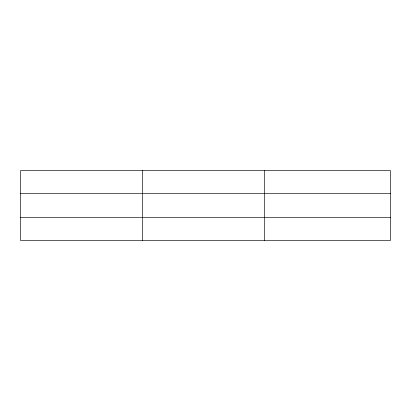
<?xml version="1.0" encoding="UTF-8"?>
<svg xmlns="http://www.w3.org/2000/svg" width="411" height="411" viewBox="0 0 411 411"><rect width="100%" height="100%" fill="white"/><g stroke="black" fill="none" stroke-linecap="round" stroke-linejoin="round"><path stroke-width="0.62" d="M142.617 170.544L142.617 240.456M264.684 170.544L264.684 240.456M390.45 193.617L390.45 170.544L20.55 170.544L20.55 240.456L390.45 240.456L390.45 193.617L20.55 193.617M20.55 217.383L390.45 217.383"/></g></svg>
